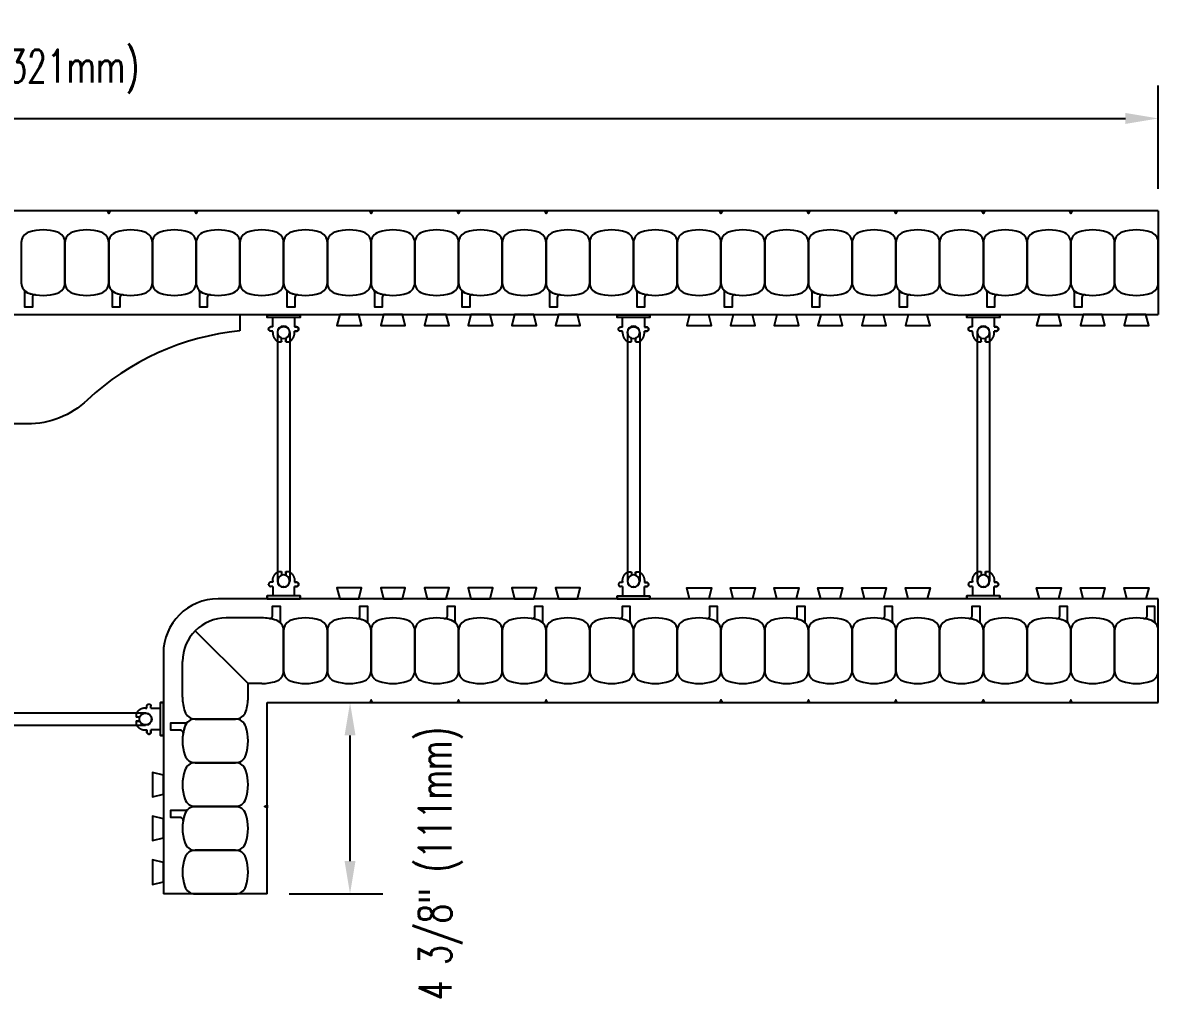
# Model space of a CAD drawing. Header units: inches. Extents: x 281.4 to 333.4, y 96.6 to 160.6.
# Drawn here: x 307.42 to 333.39, y 138.3 to 160.58 of the extents above; entities that cross this region are included whole.
import ezdxf

# ---------------------------------------------------------------- set-up
doc = ezdxf.new("R2010")
doc.units = ezdxf.units.IN
doc.header["$MEASUREMENT"] = 0
for name, color, linetype in [('line25', 2, 'Continuous'), ('LINE50', 5, 'Continuous'), ('LINE9', 9, 'Continuous'), ('TEXT', 4, 'Continuous')]:
    doc.layers.add(name, color=color, linetype=linetype)
doc.styles.add('DIM', font='romans.shx', dxfattribs={"width": 0.7})
doc.dimstyles.new('ext_8', dxfattribs={"dimscale": 8, "dimtxt": 0.09375, "dimasz": 0.09375, "dimexe": 0.09375, "dimexo": 0.0625, "dimgap": 0.0625, "dimtad": 1, "dimdec": 1, "dimzin": 3, "dimdsep": 46, "dimlunit": 4, "dimtxsty": 'DIM', "dimcen": 0.09, "dimdle": 0.09375, "dimclrt": 4, "dimadec": 0, "dimazin": 0, "dimtfac": 1, "dimtdec": 1, "dimtmove": 2, "dimatfit": 3, "dimfxl": 0, "dimfrac": 2, "dimtolj": 1, "dimtzin": 0, "dimarcsym": 0})

# ---------------------------------------------------------------- blocks, each defined once
blk = doc.blocks.new('*D19')
at = {"layer": 'Defpoints', "color": 0}
for p in [(333.387, 158.394), (281.387, 156.284), (333.387, 156.284)]:
    blk.add_point(p, dxfattribs=at)
at = {"layer": 'TEXT', "color": 0, "lineweight": -2}
for p, q in [((281.387, 156.784), (281.387, 159.144)), ((333.387, 156.784), (333.387, 159.144)), ((282.137, 158.394), (332.637, 158.394))]:
    blk.add_line(p, q, dxfattribs=at)
at = {"layer": 'TEXT', "color": 0}
for points in [[(282.137, 158.519), (282.137, 158.269), (281.387, 158.394)], [(332.637, 158.519), (332.637, 158.269), (333.387, 158.394)]]:
    blk.add_solid(points, dxfattribs=at)
at = {"layer": 'TEXT', "color": 4, "insert": (307.387, 159.465), "char_height": 0.75, "attachment_point": 5, "style": 'DIM'}
blk.add_mtext('\\A1;52" (1321mm)', dxfattribs=at)
blk = doc.blocks.new('*D17')
at = {"layer": 'Defpoints', "color": 0}
for p in [(313.012, 145.034), (314.905, 145.034), (313.012, 140.659)]:
    blk.add_point(p, dxfattribs=at)
at = {"layer": 'TEXT', "color": 0, "lineweight": -2}
for p, q in [((313.512, 145.034), (315.655, 145.034)), ((314.905, 141.409), (314.905, 144.284)), ((313.512, 140.659), (315.655, 140.659))]:
    blk.add_line(p, q, dxfattribs=at)
at = {"layer": 'TEXT', "color": 0}
for points in [[(314.78, 144.284), (315.03, 144.284), (314.905, 145.034)], [(314.78, 141.409), (315.03, 141.409), (314.905, 140.659)]]:
    blk.add_solid(points, dxfattribs=at)
at = {"layer": 'TEXT', "color": 4, "insert": (316.976, 141.355), "char_height": 0.75, "attachment_point": 5, "rotation": 90, "style": 'DIM'}
blk.add_mtext('\\A1;4 3/8" (111mm)', dxfattribs=at)
blk = doc.blocks.new('Connector')
blk.add_point((0.271, 0))
at = {"layer": 'LINE9'}
for p, q in [((0, 0.375), (0, -0.375)), ((0.062, -0.375), (0.062, 0.375)), ((0.281, 0.25), (0.062, 0.25))]:
    blk.add_line(p, q, dxfattribs=at)
for points, weights in [([(0.007, 0.375), (0.004, 0.375), (0, 0.375)], [1, 0.972587069138, 0.950305488115]), ([(0.327, 0.343), (0.308, 0.343), (0.281, 0.317), (0.281, 0.297)], [1, 0.85355339, 0.85355339, 1]), ([(0.328, 0.343), (0.327, 0.343), (0.327, 0.343)], [1, 0.70710678, 1]), ([(0.375, 0.297), (0.375, 0.317), (0.348, 0.343), (0.329, 0.343)], [1, 0.85355339, 0.85355339, 1]), ([(0.406, 0.25), (0.546, 0.25), (0.619, 0.131)], [0.958404415409, 0.794674173519, 0.864651571113]), ([(0.619, 0.052), (0.612, 0.049), (0.604, 0.049)], [0.83615024178, 0.892081430621, 1]), ([(0.619, -0.131), (0.546, -0.25), (0.406, -0.25)], [0.864651574428, 0.794674169686, 0.958404415195]), ([(0.604, -0.049), (0.612, -0.049), (0.619, -0.052)], [1, 0.89208144177, 0.836150253337]), ([(0, -0.375), (0.004, -0.375), (0.007, -0.375)], [0.950305488115, 0.972587069138, 1]), ([(0.281, -0.297), (0.281, -0.317), (0.308, -0.343), (0.327, -0.343)], [1, 0.85355339, 0.85355339, 1]), ([(0.327, -0.343), (0.281, -0.343), (0.281, -0.297)], [1, 0.70710678, 1]), ([(0.329, -0.343), (0.348, -0.343), (0.375, -0.317), (0.375, -0.297)], [1, 0.85355339, 0.85355339, 1]), ([(0.375, -0.297), (0.375, -0.343), (0.329, -0.343)], [1, 0.70710678, 1])]:
    blk.add_rational_spline(points, weights, degree=2, dxfattribs=at)
for points, degree in [([(0, 0.375), (0.002, 0.375), (0.005, 0.375), (0.007, 0.375)], 3), ([(0.007, 0.375), (0.021, 0.375), (0.051, 0.375), (0.062, 0.375), (0.062, 0.375)], 3), ([(0.281, 0.25), (0.281, 0.297)], 1), ([(0.327, 0.343), (0.327, 0.343), (0.328, 0.343), (0.328, 0.343)], 3), ([(0.328, 0.343), (0.329, 0.343), (0.329, 0.343), (0.329, 0.343)], 3), ([(0.375, 0.25), (0.375, 0.297)], 1), ([(0.406, 0.25), (0.375, 0.25)], 1), ([(0.406, 0.25), (0.406, 0.25)], 1), ([(0.406, 0.25), (0.406, 0.25)], 1), ([(0.406, 0.25), (0.406, 0.25)], 1), ([(0.406, 0.25), (0.406, 0.25)], 1), ([(0.406, 0.25), (0.406, 0.25)], 1), ([(0.406, 0.25), (0.406, 0.25)], 1), ([(0.406, 0.25), (0.406, 0.25)], 1), ([(0.406, 0.25), (0.406, 0.25)], 1), ([(0.406, 0.25), (0.406, 0.25)], 1), ([(0.406, 0.25), (0.406, 0.25)], 1), ([(0.406, 0.25), (0.406, 0.25)], 1), ([(0.406, 0.25), (0.406, 0.25)], 1), ([(0.406, 0.25), (0.406, 0.25)], 1), ([(0.406, 0.25), (0.406, 0.25)], 1), ([(0.406, 0.25), (0.406, 0.25)], 1), ([(0.406, 0.25), (0.406, 0.25)], 1), ([(0.406, 0.25), (0.406, 0.25)], 1), ([(0.406, 0.25), (0.406, 0.25)], 1), ([(0.406, 0.25), (0.406, 0.25)], 1), ([(0.406, 0.25), (0.406, 0.25)], 1), ([(0.406, 0.25), (0.406, 0.25)], 1), ([(0.406, 0.25), (0.406, 0.25)], 1), ([(0.406, 0.25), (0.406, 0.25)], 1), ([(0.406, 0.25), (0.406, 0.25)], 1), ([(0.604, 0.049), (0.532, 0.049)], 1), ([(0.532, 0.049), (0.532, 0.049)], 1), ([(0.532, 0.049), (0.532, 0.049)], 1), ([(0.532, 0.049), (0.532, 0.049)], 1), ([(0.532, 0.049), (0.532, 0.049)], 1), ([(0.532, 0.049), (0.532, 0.049)], 1), ([(0.532, 0.049), (0.532, 0.049)], 1), ([(0.532, 0.049), (0.532, 0.049)], 1), ([(0.532, 0.049), (0.532, 0.049)], 1), ([(0.532, 0.049), (0.532, 0.049)], 1), ([(0.532, 0.049), (0.532, 0.049)], 1), ([(0.604, 0.049), (0.609, 0.049), (0.614, 0.05), (0.619, 0.052)], 3), ([(0.604, 0.049), (0.604, 0.049)], 1), ([(0.604, 0.049), (0.604, 0.049)], 1), ([(0.604, 0.049), (0.604, 0.049)], 1), ([(0.604, 0.049), (0.604, 0.049)], 1), ([(0.619, 0.131), (0.619, 0.052)], 1), ([(0.619, 0.131), (0.619, 0.131)], 1), ([(0.619, 0.131), (0.619, 0.131)], 1), ([(0.619, 0.131), (0.619, 0.131)], 1), ([(0.619, 0.131), (0.619, 0.131)], 1), ([(0.062, -0.25), (0.281, -0.25)], 1), ([(0.281, -0.297), (0.281, -0.25)], 1), ([(0.281, -0.25), (0.281, -0.297)], 1), ([(0.375, -0.25), (0.375, -0.297)], 1), ([(0.375, -0.297), (0.375, -0.25)], 1), ([(0.406, -0.25), (0.375, -0.25)], 1), ([(0.406, -0.25), (0.406, -0.25)], 1), ([(0.406, -0.25), (0.406, -0.25)], 1), ([(0.406, -0.25), (0.406, -0.25)], 1), ([(0.406, -0.25), (0.406, -0.25)], 1), ([(0.406, -0.25), (0.406, -0.25)], 1), ([(0.406, -0.25), (0.406, -0.25)], 1), ([(0.406, -0.25), (0.406, -0.25)], 1), ([(0.406, -0.25), (0.406, -0.25)], 1), ([(0.406, -0.25), (0.406, -0.25)], 1), ([(0.406, -0.25), (0.406, -0.25)], 1), ([(0.406, -0.25), (0.406, -0.25)], 1), ([(0.532, -0.049), (0.604, -0.049)], 1), ([(0.604, -0.049), (0.58, -0.049), (0.556, -0.049), (0.532, -0.049)], 3), ([(0.532, -0.049), (0.532, -0.049)], 1), ([(0.532, -0.049), (0.532, -0.049)], 1), ([(0.532, -0.049), (0.532, -0.049)], 1), ([(0.532, -0.049), (0.532, -0.049)], 1), ([(0.619, -0.052), (0.614, -0.05), (0.609, -0.049), (0.604, -0.049)], 3), ([(0.604, -0.049), (0.604, -0.049)], 1), ([(0.604, -0.049), (0.604, -0.049)], 1), ([(0.604, -0.049), (0.604, -0.049)], 1), ([(0.604, -0.049), (0.604, -0.049)], 1), ([(0.604, -0.049), (0.604, -0.049)], 1), ([(0.604, -0.049), (0.604, -0.049)], 1), ([(0.604, -0.049), (0.604, -0.049)], 1), ([(0.604, -0.049), (0.604, -0.049)], 1), ([(0.619, -0.052), (0.619, -0.131)], 1), ([(0.619, -0.131), (0.619, -0.131)], 1), ([(0.619, -0.131), (0.619, -0.131)], 1), ([(0.619, -0.131), (0.619, -0.131)], 1), ([(0.619, -0.131), (0.619, -0.131)], 1), ([(0.007, -0.375), (0.005, -0.375), (0.002, -0.375), (0, -0.375)], 3), ([(0.062, -0.375), (0.062, -0.375), (0.051, -0.375), (0.021, -0.375), (0.007, -0.375)], 3), ([(0.328, -0.343), (0.328, -0.343), (0.327, -0.343), (0.327, -0.343)], 3), ([(0.329, -0.343), (0.329, -0.343), (0.329, -0.343), (0.328, -0.343)], 3)]:
    blk.add_open_spline(points, degree=degree, dxfattribs=at)
for points, weights, knots in [([(0.062, 0.375), (0.062, 0.375), (0.046, 0.375), (0.03, 0.375), (0.007, 0.375)], [0.868718858569, 0.861102746415, 1, 0.861102734288, 0.868718859898], [0, 0, 0, 0.5, 0.5, 1, 1, 1]), ([(0.532, 0.049), (0.472, 0.203), (0.333, 0.113), (0.157, 0), (0.333, -0.113), (0.472, -0.203), (0.532, -0.049)], [0.899508922286, 0.599718215298, 1, 0.54226024, 1, 0.599718224335, 0.899508908749], [0, 0, 0, 0.318112, 0.318112, 0.681888, 0.681888, 1, 1, 1]), ([(0.007, -0.375), (0.03, -0.375), (0.046, -0.375), (0.062, -0.375), (0.062, -0.375)], [0.868718859319, 0.861102739573, 1, 0.861102742958, 0.868718858948], [0, 0, 0, 0.5, 0.5, 1, 1, 1])]:
    blk.add_rational_spline(points, weights, degree=2, knots=knots, dxfattribs=at)
blk = doc.blocks.new('WEB_6_CENTRE_TOP')
for p, q in [((5.688, 0.141), (0, 0.141)), ((5.688, -0.141), (0, -0.141))]:
    blk.add_line(p, q)
for centre in [(0, 0), (5.688, 0)]:
    blk.add_circle(centre, 0.141)

msp = doc.modelspace()

# ---------------------------------------------------------------- linework, layer by layer
at = {"layer": 'line25'}
for p, q in [((281.3869, 153.9086), (333.3869, 153.9086)), ((333.3869, 147.4086), (311.8869, 147.4086)), ((310.6369, 146.1586), (310.6369, 140.6586))]:
    msp.add_line(p, q, dxfattribs=at)
for points in [[(314.6681, 153.9086), (314.6058, 153.6586), (315.1681, 153.6586), (315.1058, 153.9086)], [(315.6681, 153.9086), (315.6058, 153.6586), (316.1681, 153.6586), (316.1058, 153.9086)], [(316.6681, 153.9086), (316.6058, 153.6586), (317.1681, 153.6586), (317.1058, 153.9086)], [(317.6681, 153.9086), (317.6058, 153.6586), (318.1681, 153.6586), (318.1058, 153.9086)], [(318.6681, 153.9086), (318.6058, 153.6586), (319.1681, 153.6586), (319.1058, 153.9086)], [(319.6681, 153.9086), (319.6058, 153.6586), (320.1681, 153.6586), (320.1058, 153.9086)], [(322.6681, 153.906), (322.6057, 153.656), (323.1681, 153.656), (323.1057, 153.906)], [(323.6681, 153.906), (323.6057, 153.656), (324.1681, 153.656), (324.1057, 153.906)], [(324.6681, 153.906), (324.6057, 153.656), (325.1681, 153.656), (325.1057, 153.906)], [(325.6681, 153.906), (325.6057, 153.656), (326.1681, 153.656), (326.1057, 153.906)], [(326.6681, 153.906), (326.6057, 153.656), (327.1681, 153.656), (327.1057, 153.906)], [(327.6681, 153.906), (327.6057, 153.656), (328.1681, 153.656), (328.1057, 153.906)], [(330.6681, 153.9093), (330.6057, 153.6593), (331.1681, 153.6593), (331.1057, 153.9093)], [(331.6681, 153.9093), (331.6057, 153.6593), (332.1681, 153.6593), (332.1057, 153.9093)], [(332.6681, 153.9093), (332.6057, 153.6593), (333.1681, 153.6593), (333.1057, 153.9093)], [(315.1058, 147.4086), (315.1681, 147.6586), (314.6058, 147.6586), (314.6681, 147.4086)], [(316.1058, 147.4086), (316.1681, 147.6586), (315.6058, 147.6586), (315.6681, 147.4086)], [(317.1058, 147.4086), (317.1681, 147.6586), (316.6058, 147.6586), (316.6681, 147.4086)], [(318.1058, 147.4086), (318.1681, 147.6586), (317.6058, 147.6586), (317.6681, 147.4086)], [(319.1058, 147.4086), (319.1681, 147.6586), (318.6058, 147.6586), (318.6681, 147.4086)], [(320.1058, 147.4086), (320.1681, 147.6586), (319.6058, 147.6586), (319.6681, 147.4086)], [(322.6681, 147.406), (322.6057, 147.656), (323.1681, 147.656), (323.1057, 147.406)], [(323.6681, 147.406), (323.6057, 147.656), (324.1681, 147.656), (324.1057, 147.406)], [(324.6681, 147.406), (324.6057, 147.656), (325.1681, 147.656), (325.1057, 147.406)], [(325.6681, 147.406), (325.6057, 147.656), (326.1681, 147.656), (326.1057, 147.406)], [(326.6681, 147.406), (326.6057, 147.656), (327.1681, 147.656), (327.1057, 147.406)], [(327.6681, 147.406), (327.6057, 147.656), (328.1681, 147.656), (328.1057, 147.406)], [(330.6681, 147.4094), (330.6057, 147.6594), (331.1681, 147.6594), (331.1057, 147.4094)], [(331.6681, 147.4094), (331.6057, 147.6594), (332.1681, 147.6594), (332.1057, 147.4094)], [(332.6681, 147.4094), (332.6057, 147.6594), (333.1681, 147.6594), (333.1057, 147.4094)], [(310.6369, 143.3774), (310.3869, 143.4397), (310.3869, 142.8774), (310.6369, 142.9397)], [(310.6369, 142.3774), (310.3869, 142.4397), (310.3869, 141.8774), (310.6369, 141.9397)], [(310.6369, 141.3774), (310.3869, 141.4397), (310.3869, 140.8774), (310.6369, 140.9397)]]:
    msp.add_lwpolyline(points, close=True, dxfattribs=at)
msp.add_arc((311.8869, 146.1586), 1.25, 90, 180, dxfattribs=at)
at = {"layer": 'LINE50'}
for p, q in [((333.3869, 156.2836), (281.3869, 156.2836)), ((333.3869, 156.2836), (333.3869, 153.9086)), ((333.3869, 145.0336), (333.3869, 147.4086)), ((313.0119, 145.0336), (333.3869, 145.0336)), ((313.0119, 140.6586), (313.0119, 145.0336)), ((313.0119, 140.6586), (310.6369, 140.6586))]:
    msp.add_line(p, q, dxfattribs=at)
at = {"layer": 'LINE9'}
for p, q in [((312.8869, 146.9711), (312.0744, 146.9711)), ((312.5744, 145.4711), (311.3673, 146.6782)), ((311.0744, 145.1586), (311.0744, 145.9711)), ((312.8869, 145.4711), (312.5744, 145.4711)), ((312.5744, 145.1586), (312.5744, 145.4711))]:
    msp.add_line(p, q, dxfattribs=at)
for points in [[(309.4182, 156.2836), (309.3869, 156.2191), (309.3557, 156.2836)], [(311.4182, 156.2836), (311.3869, 156.2191), (311.3557, 156.2836)], [(315.4182, 156.2836), (315.3869, 156.2191), (315.3557, 156.2836)], [(315.4182, 156.2836), (315.3869, 156.2191), (315.3557, 156.2836)], [(317.4182, 156.2836), (317.3869, 156.2191), (317.3557, 156.2836)], [(319.4182, 156.2836), (319.3869, 156.2191), (319.3557, 156.2836)], [(323.4182, 156.2836), (323.3869, 156.2191), (323.3557, 156.2836)], [(325.4182, 156.2836), (325.3869, 156.2191), (325.3557, 156.2836)], [(327.4182, 156.2836), (327.3869, 156.2191), (327.3557, 156.2836)], [(329.4182, 156.2836), (329.3869, 156.2191), (329.3557, 156.2836)], [(331.4182, 156.2836), (331.3869, 156.2191), (331.3557, 156.2836)], [(315.4182, 145.0352), (315.3869, 145.0996), (315.3557, 145.0352)], [(315.4182, 145.0352), (315.3869, 145.0996), (315.3557, 145.0352)], [(317.4182, 145.0352), (317.3869, 145.0996), (317.3557, 145.0352)], [(319.4182, 145.0352), (319.3869, 145.0996), (319.3557, 145.0352)], [(323.4182, 145.0352), (323.3869, 145.0996), (323.3557, 145.0352)], [(325.4182, 145.0352), (325.3869, 145.0996), (325.3557, 145.0352)], [(327.4182, 145.0352), (327.3869, 145.0996), (327.3557, 145.0352)], [(329.4182, 145.0352), (329.3869, 145.0996), (329.3557, 145.0352)], [(331.4182, 145.0352), (331.3869, 145.0996), (331.3557, 145.0352)], [(313.0119, 142.6273), (312.9474, 142.6586), (313.0119, 142.6898)]]:
    msp.add_lwpolyline(points, close=True, dxfattribs=at)
for points in [[(307.56, 154.3976, 0.1576708), (308.2138, 154.3976, 0.3253046), (308.3869, 154.6355), (308.3869, 155.5566, 0.3253046), (308.2138, 155.7945, 0.1576708), (307.56, 155.7945, 0.3253046), (307.3869, 155.5566), (307.3869, 154.6355, 0.3253046)], [(308.56, 154.3976, 0.1576708), (309.2138, 154.3976, 0.3253046), (309.3869, 154.6355), (309.3869, 155.5566, 0.3253046), (309.2138, 155.7945, 0.1576708), (308.56, 155.7945, 0.3253046), (308.3869, 155.5566), (308.3869, 154.6355, 0.3253046)], [(309.56, 154.3976, 0.1576708), (310.2138, 154.3976, 0.3253046), (310.3869, 154.6355), (310.3869, 155.5566, 0.3253046), (310.2138, 155.7945, 0.1576708), (309.56, 155.7945, 0.3253046), (309.3869, 155.5566), (309.3869, 154.6355, 0.3253046)], [(310.56, 154.3976, 0.1576708), (311.2138, 154.3976, 0.3253046), (311.3869, 154.6355), (311.3869, 155.5566, 0.3253046), (311.2138, 155.7945, 0.1576708), (310.56, 155.7945, 0.3253046), (310.3869, 155.5566), (310.3869, 154.6355, 0.3253046)], [(311.56, 154.3976, 0.1576708), (312.2138, 154.3976, 0.3253046), (312.3869, 154.6355), (312.3869, 155.5566, 0.3253046), (312.2138, 155.7945, 0.1576708), (311.56, 155.7945, 0.3253046), (311.3869, 155.5566), (311.3869, 154.6355, 0.3253046)], [(312.56, 154.3976, 0.1576708), (313.2138, 154.3976, 0.3253046), (313.3869, 154.6355), (313.3869, 155.5566, 0.3253046), (313.2138, 155.7945, 0.1576708), (312.56, 155.7945, 0.3253046), (312.3869, 155.5566), (312.3869, 154.6355, 0.3253046)], [(313.56, 154.3976, 0.1576708), (314.2138, 154.3976, 0.3253046), (314.3869, 154.6355), (314.3869, 155.5566, 0.3253046), (314.2138, 155.7945, 0.1576708), (313.56, 155.7945, 0.3253046), (313.3869, 155.5566), (313.3869, 154.6355, 0.3253046)], [(314.56, 154.3976, 0.1576708), (315.2138, 154.3976, 0.3253046), (315.3869, 154.6355), (315.3869, 155.5566, 0.3253046), (315.2138, 155.7945, 0.1576708), (314.56, 155.7945, 0.3253046), (314.3869, 155.5566), (314.3869, 154.6355, 0.3253046)], [(315.56, 154.3976, 0.1576708), (316.2138, 154.3976, 0.3253046), (316.3869, 154.6355), (316.3869, 155.5566, 0.3253046), (316.2138, 155.7945, 0.1576708), (315.56, 155.7945, 0.3253046), (315.3869, 155.5566), (315.3869, 154.6355, 0.3253046)], [(316.56, 154.3976, 0.1576708), (317.2138, 154.3976, 0.3253046), (317.3869, 154.6355), (317.3869, 155.5566, 0.3253046), (317.2138, 155.7945, 0.1576708), (316.56, 155.7945, 0.3253046), (316.3869, 155.5566), (316.3869, 154.6355, 0.3253046)], [(317.56, 154.3976, 0.1576708), (318.2138, 154.3976, 0.3253046), (318.3869, 154.6355), (318.3869, 155.5566, 0.3253046), (318.2138, 155.7945, 0.1576708), (317.56, 155.7945, 0.3253046), (317.3869, 155.5566), (317.3869, 154.6355, 0.3253046)], [(318.56, 154.3976, 0.1576708), (319.2138, 154.3976, 0.3253046), (319.3869, 154.6355), (319.3869, 155.5566, 0.3253046), (319.2138, 155.7945, 0.1576708), (318.56, 155.7945, 0.3253046), (318.3869, 155.5566), (318.3869, 154.6355, 0.3253046)], [(319.56, 154.3976, 0.1576708), (320.2138, 154.3976, 0.3253046), (320.3869, 154.6355), (320.3869, 155.5566, 0.3253046), (320.2138, 155.7945, 0.1576708), (319.56, 155.7945, 0.3253046), (319.3869, 155.5566), (319.3869, 154.6355, 0.3253046)], [(320.56, 154.3976, 0.1576708), (321.2138, 154.3976, 0.3253046), (321.3869, 154.6355), (321.3869, 155.5566, 0.3253046), (321.2138, 155.7945, 0.1576708), (320.56, 155.7945, 0.3253046), (320.3869, 155.5566), (320.3869, 154.6355, 0.3253046)], [(321.56, 154.3976, 0.1576708), (322.2138, 154.3976, 0.3253046), (322.3869, 154.6355), (322.3869, 155.5566, 0.3253046), (322.2138, 155.7945, 0.1576708), (321.56, 155.7945, 0.3253046), (321.3869, 155.5566), (321.3869, 154.6355, 0.3253046)], [(322.56, 154.3976, 0.1576708), (323.2138, 154.3976, 0.3253046), (323.3869, 154.6355), (323.3869, 155.5566, 0.3253046), (323.2138, 155.7945, 0.1576708), (322.56, 155.7945, 0.3253046), (322.3869, 155.5566), (322.3869, 154.6355, 0.3253046)], [(323.56, 154.3976, 0.1576708), (324.2138, 154.3976, 0.3253046), (324.3869, 154.6355), (324.3869, 155.5566, 0.3253046), (324.2138, 155.7945, 0.1576708), (323.56, 155.7945, 0.3253046), (323.3869, 155.5566), (323.3869, 154.6355, 0.3253046)], [(324.56, 154.3976, 0.1576708), (325.2138, 154.3976, 0.3253046), (325.3869, 154.6355), (325.3869, 155.5566, 0.3253046), (325.2138, 155.7945, 0.1576708), (324.56, 155.7945, 0.3253046), (324.3869, 155.5566), (324.3869, 154.6355, 0.3253046)], [(325.56, 154.3976, 0.1576708), (326.2138, 154.3976, 0.3253046), (326.3869, 154.6355), (326.3869, 155.5566, 0.3253046), (326.2138, 155.7945, 0.1576708), (325.56, 155.7945, 0.3253046), (325.3869, 155.5566), (325.3869, 154.6355, 0.3253046)], [(326.56, 154.3976, 0.1576708), (327.2138, 154.3976, 0.3253046), (327.3869, 154.6355), (327.3869, 155.5566, 0.3253046), (327.2138, 155.7945, 0.1576708), (326.56, 155.7945, 0.3253046), (326.3869, 155.5566), (326.3869, 154.6355, 0.3253046)], [(327.56, 154.3976, 0.1576708), (328.2138, 154.3976, 0.3253046), (328.3869, 154.6355), (328.3869, 155.5566, 0.3253046), (328.2138, 155.7945, 0.1576708), (327.56, 155.7945, 0.3253046), (327.3869, 155.5566), (327.3869, 154.6355, 0.3253046)], [(328.56, 154.3976, 0.1576708), (329.2138, 154.3976, 0.3253046), (329.3869, 154.6355), (329.3869, 155.5566, 0.3253046), (329.2138, 155.7945, 0.1576708), (328.56, 155.7945, 0.3253046), (328.3869, 155.5566), (328.3869, 154.6355, 0.3253046)], [(329.56, 154.3976, 0.1576708), (330.2138, 154.3976, 0.3253046), (330.3869, 154.6355), (330.3869, 155.5566, 0.3253046), (330.2138, 155.7945, 0.1576708), (329.56, 155.7945, 0.3253046), (329.3869, 155.5566), (329.3869, 154.6355, 0.3253046)], [(330.56, 154.3976, 0.1576708), (331.2138, 154.3976, 0.3253046), (331.3869, 154.6355), (331.3869, 155.5566, 0.3253046), (331.2138, 155.7945, 0.1576708), (330.56, 155.7945, 0.3253046), (330.3869, 155.5566), (330.3869, 154.6355, 0.3253046)], [(331.56, 154.3976, 0.1576708), (332.2138, 154.3976, 0.3253046), (332.3869, 154.6355), (332.3869, 155.5566, 0.3253046), (332.2138, 155.7945, 0.1576708), (331.56, 155.7945, 0.3253046), (331.3869, 155.5566), (331.3869, 154.6355, 0.3253046)], [(332.56, 154.3976, 0.1576708), (333.2138, 154.3976, 0.3253046), (333.3869, 154.6355), (333.3869, 155.5566, 0.3253046), (333.2138, 155.7945, 0.1576708), (332.56, 155.7945, 0.3253046), (332.3869, 155.5566), (332.3869, 154.6355, 0.3253046)], [(307.56, 154.3976, 0.0372667), (307.7137, 154.3603, 0.4630356), (307.641, 154.2986), (307.641, 154.077), (307.4702, 154.077), (307.4702, 154.4231, 0.1890024), (307.4535, 154.4656, 0.1284074)], [(309.56, 154.3976, 0.0372667), (309.7137, 154.3603, 0.4630356), (309.641, 154.2986), (309.641, 154.077), (309.4702, 154.077), (309.4702, 154.4231, 0.1890024), (309.4535, 154.4656, 0.1284074)], [(311.56, 154.3976, 0.0372667), (311.7137, 154.3603, 0.4630356), (311.641, 154.2986), (311.641, 154.077), (311.4702, 154.077), (311.4702, 154.4231, 0.1890024), (311.4535, 154.4656, 0.1284074)], [(313.56, 154.3976, 0.0372667), (313.7137, 154.3603, 0.4630356), (313.641, 154.2986), (313.641, 154.077), (313.4702, 154.077), (313.4702, 154.4231, 0.1890024), (313.4535, 154.4656, 0.1284074)], [(315.56, 154.3976, 0.0372667), (315.7137, 154.3603, 0.4630356), (315.641, 154.2986), (315.641, 154.077), (315.4702, 154.077), (315.4702, 154.4231, 0.1890024), (315.4535, 154.4656, 0.1284074)], [(317.56, 154.3976, 0.0372667), (317.7137, 154.3603, 0.4630356), (317.641, 154.2986), (317.641, 154.077), (317.4702, 154.077), (317.4702, 154.4231, 0.1890024), (317.4535, 154.4656, 0.1284074)], [(319.56, 154.3976, 0.0372667), (319.7137, 154.3603, 0.4630356), (319.641, 154.2986), (319.641, 154.077), (319.4702, 154.077), (319.4702, 154.4231, 0.1890024), (319.4535, 154.4656, 0.1284074)], [(321.56, 154.3976, 0.0372667), (321.7137, 154.3603, 0.4630356), (321.641, 154.2986), (321.641, 154.077), (321.4702, 154.077), (321.4702, 154.4231, 0.1890024), (321.4535, 154.4656, 0.1284074)], [(323.56, 154.3976, 0.0372667), (323.7137, 154.3603, 0.4630356), (323.641, 154.2986), (323.641, 154.077), (323.4702, 154.077), (323.4702, 154.4231, 0.1890024), (323.4535, 154.4656, 0.1284074)], [(325.56, 154.3976, 0.0372667), (325.7137, 154.3603, 0.4630356), (325.641, 154.2986), (325.641, 154.077), (325.4702, 154.077), (325.4702, 154.4231, 0.1890024), (325.4535, 154.4656, 0.1284074)], [(327.56, 154.3976, 0.0372667), (327.7137, 154.3603, 0.4630356), (327.641, 154.2986), (327.641, 154.077), (327.4702, 154.077), (327.4702, 154.4231, 0.1890024), (327.4535, 154.4656, 0.1284074)], [(329.56, 154.3976, 0.0372667), (329.7137, 154.3603, 0.4630356), (329.641, 154.2986), (329.641, 154.077), (329.4702, 154.077), (329.4702, 154.4231, 0.1890024), (329.4535, 154.4656, 0.1284074)], [(331.56, 154.3976, 0.0372667), (331.7137, 154.3603, 0.4630356), (331.641, 154.2986), (331.641, 154.077), (331.4702, 154.077), (331.4702, 154.4231, 0.1890024), (331.4535, 154.4656, 0.1284074)], [(312.3869, 153.5336, 0.1663746), (308.8961, 151.9521, -0.191048), (307.5254, 151.4086), (307.2484, 151.4086, -0.191048), (305.8777, 151.9521, 0.1663746), (302.3869, 153.5336), (302.3869, 153.9086), (312.3869, 153.9086)], [(313.2138, 146.9195, 0.0372667), (313.0601, 146.9569, 0.4630356), (313.1328, 147.0185), (313.1328, 147.2401), (313.3037, 147.2401), (313.3037, 146.894, 0.1890024), (313.3203, 146.8516, 0.1284074)], [(315.2138, 146.9195, 0.0372667), (315.0601, 146.9569, 0.4630356), (315.1328, 147.0185), (315.1328, 147.2401), (315.3037, 147.2401), (315.3037, 146.894, 0.1890024), (315.3203, 146.8516, 0.1284074)], [(317.2138, 146.9195, 0.0372667), (317.0601, 146.9569, 0.4630356), (317.1328, 147.0185), (317.1328, 147.2401), (317.3037, 147.2401), (317.3037, 146.894, 0.1890024), (317.3203, 146.8516, 0.1284074)], [(319.2138, 146.9195, 0.0372667), (319.0601, 146.9569, 0.4630356), (319.1328, 147.0185), (319.1328, 147.2401), (319.3037, 147.2401), (319.3037, 146.894, 0.1890024), (319.3203, 146.8516, 0.1284074)], [(321.2138, 146.9195, 0.0372667), (321.0601, 146.9569, 0.4630356), (321.1328, 147.0185), (321.1328, 147.2401), (321.3037, 147.2401), (321.3037, 146.894, 0.1890024), (321.3203, 146.8516, 0.1284074)], [(323.2138, 146.9195, 0.0372667), (323.0601, 146.9569, 0.4630356), (323.1328, 147.0185), (323.1328, 147.2401), (323.3037, 147.2401), (323.3037, 146.894, 0.1890024), (323.3203, 146.8516, 0.1284074)], [(325.2138, 146.9195, 0.0372667), (325.0601, 146.9569, 0.4630356), (325.1328, 147.0185), (325.1328, 147.2401), (325.3037, 147.2401), (325.3037, 146.894, 0.1890024), (325.3203, 146.8516, 0.1284074)], [(327.2138, 146.9195, 0.0372667), (327.0601, 146.9569, 0.4630356), (327.1328, 147.0185), (327.1328, 147.2401), (327.3037, 147.2401), (327.3037, 146.894, 0.1890024), (327.3203, 146.8516, 0.1284074)], [(329.2138, 146.9195, 0.0372667), (329.0601, 146.9569, 0.4630356), (329.1328, 147.0185), (329.1328, 147.2401), (329.3037, 147.2401), (329.3037, 146.894, 0.1890024), (329.3203, 146.8516, 0.1284074)], [(331.2138, 146.9195, 0.0372667), (331.0601, 146.9569, 0.4630356), (331.1328, 147.0185), (331.1328, 147.2401), (331.3037, 147.2401), (331.3037, 146.894, 0.1890024), (331.3203, 146.8516, 0.1284074)], [(333.2138, 146.9195, 0.0372667), (333.0601, 146.9569, 0.4630356), (333.1328, 147.0185), (333.1328, 147.2401), (333.3037, 147.2401), (333.3037, 146.894, 0.1890024), (333.3203, 146.8516, 0.1284074)], [(314.2138, 146.9195, 0.1576708), (313.56, 146.9195, 0.3253046), (313.3869, 146.6817), (313.3869, 145.7605, 0.3253046), (313.56, 145.5226, 0.1576708), (314.2138, 145.5226, 0.3253046), (314.3869, 145.7605), (314.3869, 146.6817, 0.3253046)], [(315.2138, 146.9195, 0.1576708), (314.56, 146.9195, 0.3253046), (314.3869, 146.6817), (314.3869, 145.7605, 0.3253046), (314.56, 145.5226, 0.1576708), (315.2138, 145.5226, 0.3253046), (315.3869, 145.7605), (315.3869, 146.6817, 0.3253046)], [(316.2138, 146.9195, 0.1576708), (315.56, 146.9195, 0.3253046), (315.3869, 146.6817), (315.3869, 145.7605, 0.3253046), (315.56, 145.5226, 0.1576708), (316.2138, 145.5226, 0.3253046), (316.3869, 145.7605), (316.3869, 146.6817, 0.3253046)], [(317.2138, 146.9195, 0.1576708), (316.56, 146.9195, 0.3253046), (316.3869, 146.6817), (316.3869, 145.7605, 0.3253046), (316.56, 145.5226, 0.1576708), (317.2138, 145.5226, 0.3253046), (317.3869, 145.7605), (317.3869, 146.6817, 0.3253046)], [(318.2138, 146.9195, 0.1576708), (317.56, 146.9195, 0.3253046), (317.3869, 146.6817), (317.3869, 145.7605, 0.3253046), (317.56, 145.5226, 0.1576708), (318.2138, 145.5226, 0.3253046), (318.3869, 145.7605), (318.3869, 146.6817, 0.3253046)], [(319.2138, 146.9195, 0.1576708), (318.56, 146.9195, 0.3253046), (318.3869, 146.6817), (318.3869, 145.7605, 0.3253046), (318.56, 145.5226, 0.1576708), (319.2138, 145.5226, 0.3253046), (319.3869, 145.7605), (319.3869, 146.6817, 0.3253046)], [(320.2138, 146.9195, 0.1576708), (319.56, 146.9195, 0.3253046), (319.3869, 146.6817), (319.3869, 145.7605, 0.3253046), (319.56, 145.5226, 0.1576708), (320.2138, 145.5226, 0.3253046), (320.3869, 145.7605), (320.3869, 146.6817, 0.3253046)], [(321.2138, 146.9195, 0.1576708), (320.56, 146.9195, 0.3253046), (320.3869, 146.6817), (320.3869, 145.7605, 0.3253046), (320.56, 145.5226, 0.1576708), (321.2138, 145.5226, 0.3253046), (321.3869, 145.7605), (321.3869, 146.6817, 0.3253046)], [(322.2138, 146.9195, 0.1576708), (321.56, 146.9195, 0.3253046), (321.3869, 146.6817), (321.3869, 145.7605, 0.3253046), (321.56, 145.5226, 0.1576708), (322.2138, 145.5226, 0.3253046), (322.3869, 145.7605), (322.3869, 146.6817, 0.3253046)], [(323.2138, 146.9195, 0.1576708), (322.56, 146.9195, 0.3253046), (322.3869, 146.6817), (322.3869, 145.7605, 0.3253046), (322.56, 145.5226, 0.1576708), (323.2138, 145.5226, 0.3253046), (323.3869, 145.7605), (323.3869, 146.6817, 0.3253046)], [(324.2138, 146.9195, 0.1576708), (323.56, 146.9195, 0.3253046), (323.3869, 146.6817), (323.3869, 145.7605, 0.3253046), (323.56, 145.5226, 0.1576708), (324.2138, 145.5226, 0.3253046), (324.3869, 145.7605), (324.3869, 146.6817, 0.3253046)], [(325.2138, 146.9195, 0.1576708), (324.56, 146.9195, 0.3253046), (324.3869, 146.6817), (324.3869, 145.7605, 0.3253046), (324.56, 145.5226, 0.1576708), (325.2138, 145.5226, 0.3253046), (325.3869, 145.7605), (325.3869, 146.6817, 0.3253046)], [(326.2138, 146.9195, 0.1576708), (325.56, 146.9195, 0.3253046), (325.3869, 146.6817), (325.3869, 145.7605, 0.3253046), (325.56, 145.5226, 0.1576708), (326.2138, 145.5226, 0.3253046), (326.3869, 145.7605), (326.3869, 146.6817, 0.3253046)], [(327.2138, 146.9195, 0.1576708), (326.56, 146.9195, 0.3253046), (326.3869, 146.6817), (326.3869, 145.7605, 0.3253046), (326.56, 145.5226, 0.1576708), (327.2138, 145.5226, 0.3253046), (327.3869, 145.7605), (327.3869, 146.6817, 0.3253046)], [(328.2138, 146.9195, 0.1576708), (327.56, 146.9195, 0.3253046), (327.3869, 146.6817), (327.3869, 145.7605, 0.3253046), (327.56, 145.5226, 0.1576708), (328.2138, 145.5226, 0.3253046), (328.3869, 145.7605), (328.3869, 146.6817, 0.3253046)], [(329.2138, 146.9195, 0.1576708), (328.56, 146.9195, 0.3253046), (328.3869, 146.6817), (328.3869, 145.7605, 0.3253046), (328.56, 145.5226, 0.1576708), (329.2138, 145.5226, 0.3253046), (329.3869, 145.7605), (329.3869, 146.6817, 0.3253046)], [(330.2138, 146.9195, 0.1576708), (329.56, 146.9195, 0.3253046), (329.3869, 146.6817), (329.3869, 145.7605, 0.3253046), (329.56, 145.5226, 0.1576708), (330.2138, 145.5226, 0.3253046), (330.3869, 145.7605), (330.3869, 146.6817, 0.3253046)], [(331.2138, 146.9195, 0.1576708), (330.56, 146.9195, 0.3253046), (330.3869, 146.6817), (330.3869, 145.7605, 0.3253046), (330.56, 145.5226, 0.1576708), (331.2138, 145.5226, 0.3253046), (331.3869, 145.7605), (331.3869, 146.6817, 0.3253046)], [(332.2138, 146.9195, 0.1576708), (331.56, 146.9195, 0.3253046), (331.3869, 146.6817), (331.3869, 145.7605, 0.3253046), (331.56, 145.5226, 0.1576708), (332.2138, 145.5226, 0.3253046), (332.3869, 145.7605), (332.3869, 146.6817, 0.3253046)], [(333.2138, 146.9195, 0.1576708), (332.56, 146.9195, 0.3253046), (332.3869, 146.6817), (332.3869, 145.7605, 0.3253046), (332.56, 145.5226, 0.1576708), (333.2138, 145.5226, 0.3253046), (333.3869, 145.7605), (333.3869, 146.6817, 0.3253046)], [(311.126, 144.4855, 0.1576708), (311.126, 143.8317, 0.3253046), (311.3638, 143.6586), (312.285, 143.6586, 0.3253046), (312.5229, 143.8317, 0.1576708), (312.5229, 144.4855, 0.3253046), (312.285, 144.6586), (311.3638, 144.6586, 0.3253046)], [(311.126, 144.4855, 0.0372667), (311.0886, 144.3318, 0.4630356), (311.027, 144.4045), (310.8054, 144.4045), (310.8054, 144.5753), (311.1515, 144.5753, 0.1890024), (311.1939, 144.592, 0.1284074)], [(311.126, 143.4855, 0.1576708), (311.126, 142.8317, 0.3253046), (311.3638, 142.6586), (312.285, 142.6586, 0.3253046), (312.5229, 142.8317, 0.1576708), (312.5229, 143.4855, 0.3253046), (312.285, 143.6586), (311.3638, 143.6586, 0.3253046)], [(311.126, 142.4855, 0.0372667), (311.0886, 142.3318, 0.4630356), (311.027, 142.4045), (310.8054, 142.4045), (310.8054, 142.5753), (311.1515, 142.5753, 0.1890024), (311.1939, 142.592, 0.1284074)], [(311.126, 142.4855, 0.1576708), (311.126, 141.8317, 0.3253046), (311.3638, 141.6586), (312.285, 141.6586, 0.3253046), (312.5229, 141.8317, 0.1576708), (312.5229, 142.4855, 0.3253046), (312.285, 142.6586), (311.3638, 142.6586, 0.3253046)], [(311.126, 141.4855, 0.1576708), (311.126, 140.8317, 0.3253046), (311.3638, 140.6586), (312.285, 140.6586, 0.3253046), (312.5229, 140.8317, 0.1576708), (312.5229, 141.4855, 0.3253046), (312.285, 141.6586), (311.3638, 141.6586, 0.3253046)]]:
    msp.add_lwpolyline(points, format="xyb", close=True, dxfattribs=at)
for points in [[(313.2138, 146.9195, 0.0783514), (312.8869, 146.9711, 0.3253046)], [(312.8869, 145.4711, 0.0783514), (313.2138, 145.5226, 0.3253046), (313.3869, 145.7605), (313.3869, 146.6817, 0.3253046), (313.2138, 146.9195, 0.1576708)], [(311.0744, 145.1586, 0.0783514), (311.126, 144.8317, 0.3253046), (311.3638, 144.6586), (312.285, 144.6586, 0.3253046), (312.5229, 144.8317, 0.0783514), (312.5744, 145.1586, 0.3253046)]]:
    msp.add_lwpolyline(points, format="xyb", dxfattribs=at)
msp.add_arc((312.0744, 145.9711), 1, 90, 180, dxfattribs=at)

# ---------------------------------------------------------------- block references
at = {"layer": 'LINE9', "xscale": -1, "rotation": 270}
for p in [(313.3869, 147.8146), (321.3869, 147.8146), (329.3869, 147.8146)]:
    msp.add_blockref('WEB_6_CENTRE_TOP', p, dxfattribs=at)
at = {"layer": 'LINE9', "rotation": 180}
msp.add_blockref('WEB_6_CENTRE_TOP', (310.2309, 144.6586), dxfattribs=at)
at = {"layer": 'TEXT', "xscale": -1, "rotation": 90}
for p in [(313.3869, 153.9061), (321.3869, 153.9035), (329.3869, 153.9068)]:
    msp.add_blockref('Connector', p, dxfattribs=at)
at = {"layer": 'TEXT', "rotation": 90}
for p in [(313.3869, 147.4111), (321.3869, 147.4086), (329.3869, 147.4119)]:
    msp.add_blockref('Connector', p, dxfattribs=at)
at = {"layer": 'TEXT', "xscale": -1}
msp.add_blockref('Connector', (310.6344, 144.6586), dxfattribs=at)

# ---------------------------------------------------------------- dimensions: what is measured, and where the dimension line sits
at = {"layer": 'TEXT'}
dim = msp.add_linear_dim(base=(333.3869, 158.394), p1=(281.3869, 156.2836), p2=(333.3869, 156.2836), text='52" (1321mm)', dimstyle='ext_8', override={"dimdec": 3}, dxfattribs=at)
dim.commit()
dim.dimension.update_dxf_attribs({"geometry": '*D19', "text_midpoint": (307.3869, 159.4654)})
dim = msp.add_linear_dim(base=(314.9048, 145.0336), p1=(313.0119, 140.6586), p2=(313.0119, 145.0336), angle=270, text='4 3/8" (111mm)', dimstyle='ext_8', override={"dimdec": 3}, dxfattribs=at)
dim.commit()
dim.dimension.update_dxf_attribs({"geometry": '*D17', "text_midpoint": (316.9762, 141.3554), "dimtype": 160})

doc.saveas('drawing.dxf')
